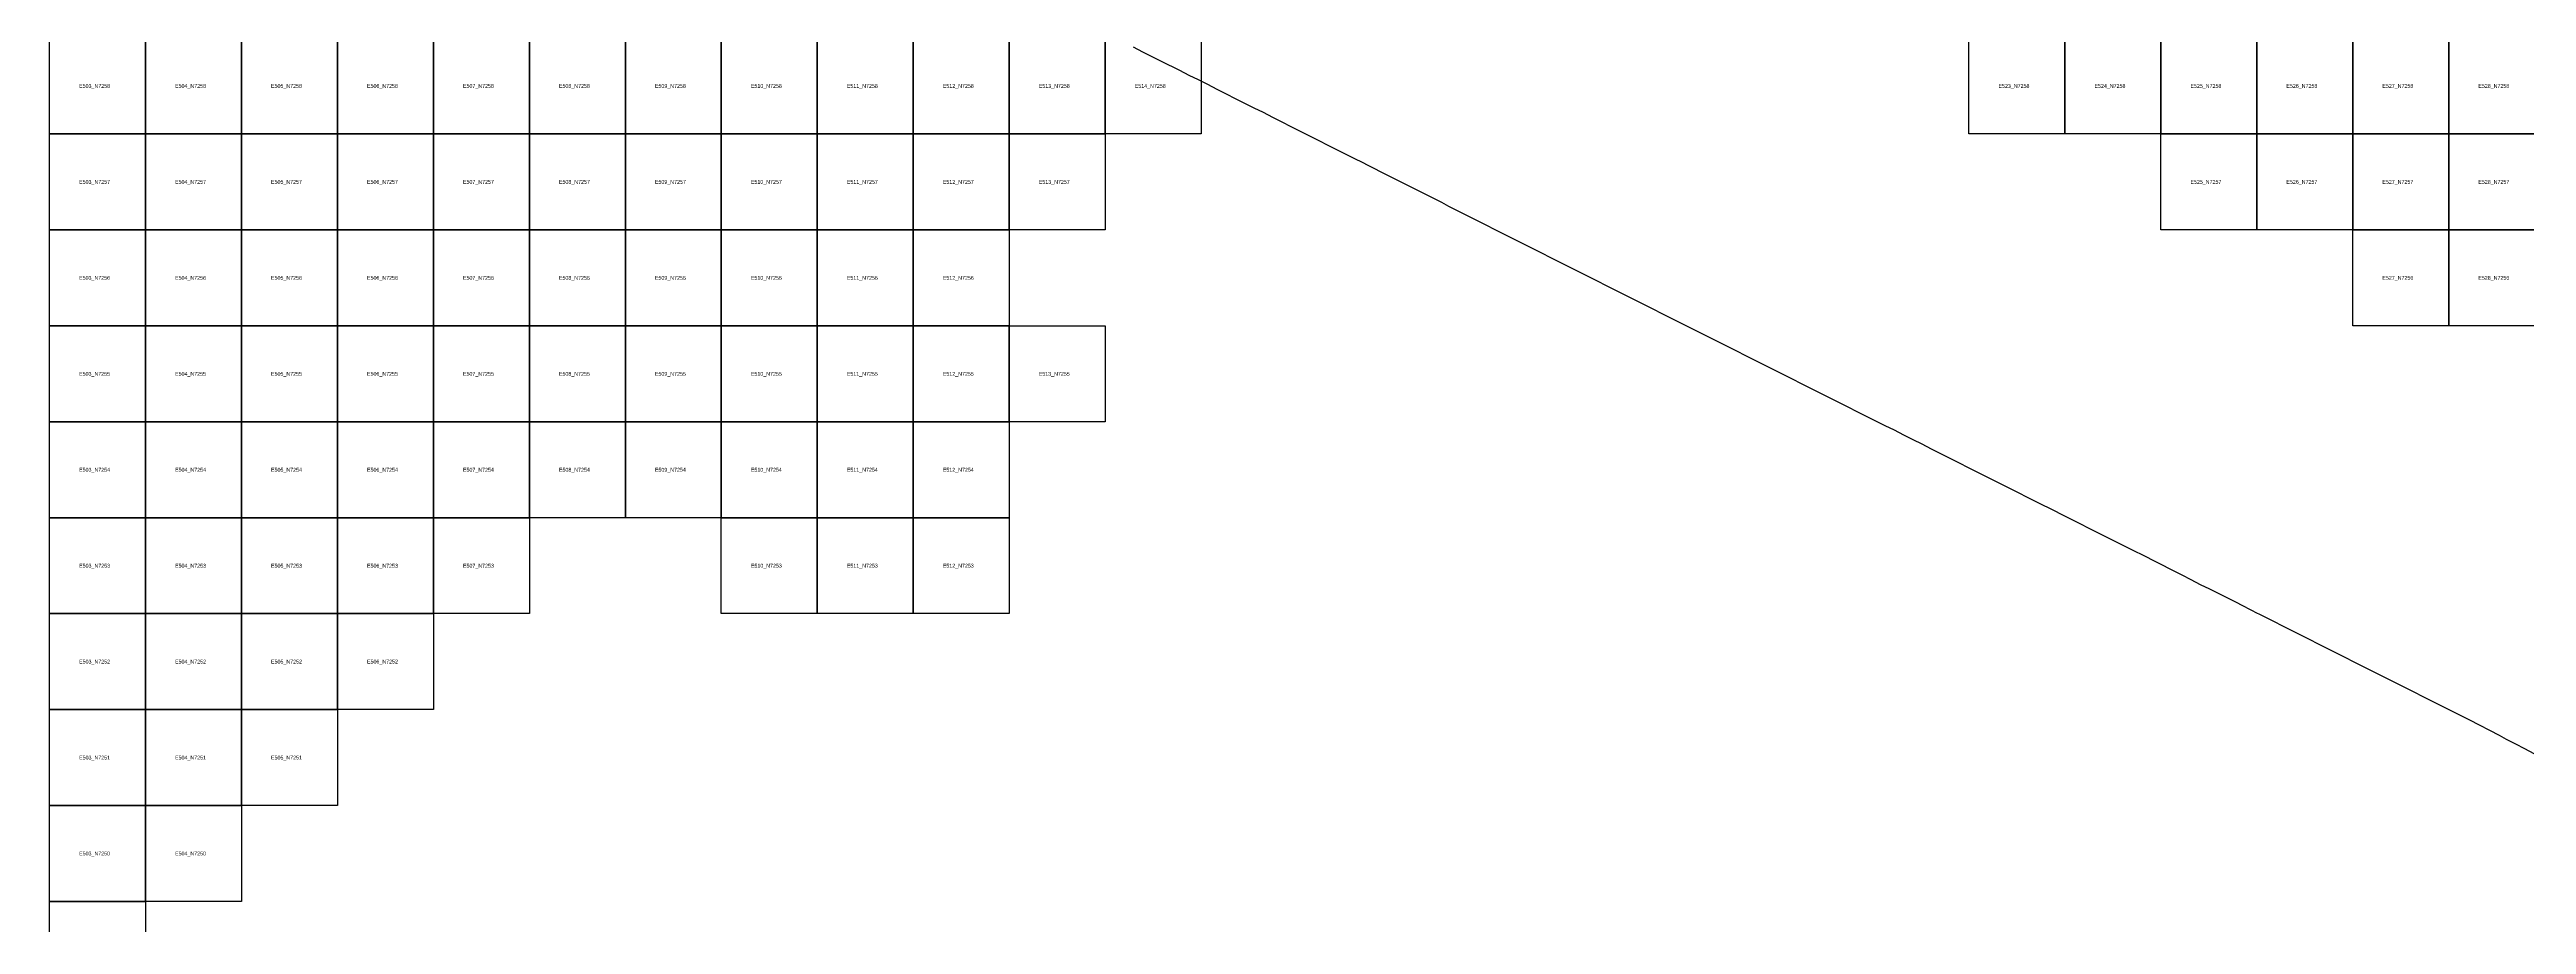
# Model space of a CAD drawing. Extents: x 325010 to 598009, y 7217000 to 7546188.
# Drawn here: x 503000 to 528809, y 7249760 to 7258880 of the extents above; entities that cross this region are included whole.
import ezdxf

# ---------------------------------------------------------------- set-up
doc = ezdxf.new("R2010")
doc.units = 0
doc.layers.add('B', color=7, linetype='Continuous')
doc.layers.add('Limpopo_1', color=7, linetype='Continuous')

msp = doc.modelspace()

# ---------------------------------------------------------------- linework, layer by layer
for points in [[(503000, 7258000), (503000, 7259000), (504000, 7259000), (504000, 7258000)], [(503000, 7257000), (503000, 7258000), (504000, 7258000), (504000, 7257000)], [(503000, 7256000), (503000, 7257000), (504000, 7257000), (504000, 7256000)], [(503000, 7255000), (503000, 7256000), (504000, 7256000), (504000, 7255000)], [(503000, 7254000), (503000, 7255000), (504000, 7255000), (504000, 7254000)], [(503000, 7253000), (503000, 7254000), (504000, 7254000), (504000, 7253000)], [(503000, 7252000), (503000, 7253000), (504000, 7253000), (504000, 7252000)], [(503000, 7251000), (503000, 7252000), (504000, 7252000), (504000, 7251000)], [(503000, 7250000), (503000, 7251000), (504000, 7251000), (504000, 7250000)], [(503000, 7249000), (503000, 7250000), (504000, 7250000), (504000, 7249000)]]:
    msp.add_lwpolyline(points, close=True)
at = {"layer": 'B'}
msp.add_lwpolyline([(528890, 7251540), (528794, 7251590), (528697, 7251639), (528601, 7251689), (528527, 7251729), (528218, 7251890), (527154, 7252425), (526037, 7252988), (525994, 7253010), (525955, 7253030), (525832, 7253092), (525801, 7253108), (525704, 7253157), (525607, 7253205), (525511, 7253254), (525414, 7253302), (525317, 7253351), (525221, 7253400), (525138, 7253443), (524797, 7253615), (524738, 7253644), (524641, 7253693), (524544, 7253742), (524448, 7253791), (524351, 7253839), (524254, 7253888), (524158, 7253937), (524061, 7253986), (523964, 7254034), (523891, 7254071), (523837, 7254098), (523771, 7254131), (523721, 7254156), (523611, 7254211), (523577, 7254228), (523552, 7254241), (523384, 7254325), (523287, 7254374), (523190, 7254423), (523094, 7254472), (522997, 7254521), (522901, 7254569), (522804, 7254618), (522707, 7254667), (522611, 7254716), (522514, 7254765), (522418, 7254813), (522321, 7254862), (522224, 7254911), (522127, 7254959), (522030, 7255008), (521934, 7255056), (521837, 7255105), (521740, 7255153), (521643, 7255202), (521547, 7255251), (521450, 7255299), (521353, 7255348), (521256, 7255396), (521160, 7255445), (521063, 7255493), (520966, 7255542), (520870, 7255591), (520773, 7255640), (520677, 7255689), (520580, 7255737), (520483, 7255785), (520386, 7255833), (520289, 7255882), (520192, 7255930), (520095, 7255978), (519418, 7256318), (519321, 7256367), (519225, 7256416), (519128, 7256465), (519031, 7256514), (518935, 7256562), (518741, 7256660), (518645, 7256708), (518548, 7256757), (518451, 7256806), (518355, 7256855), (518258, 7256903), (518162, 7256952), (518065, 7257001), (517968, 7257050), (517872, 7257099), (517775, 7257148), (517678, 7257196), (517582, 7257245), (517506, 7257284), (516867, 7257607), (516809, 7257636), (516755, 7257663), (516666, 7257708), (516616, 7257733), (516519, 7257782), (516422, 7257830), (516325, 7257879), (516229, 7257928), (516132, 7257977), (516036, 7258026), (515939, 7258075), (515843, 7258124), (515746, 7258173), (515649, 7258222), (515553, 7258270), (515456, 7258319), (515359, 7258367), (515263, 7258416), (515166, 7258465), (515069, 7258514), (514973, 7258563), (514876, 7258611), (514779, 7258660), (514585, 7258756), (514489, 7258805), (514392, 7258854), (514296, 7258903)], dxfattribs=at)
at = {"layer": 'Limpopo_1'}
for points in [[(504000, 7258000), (504000, 7259000), (505000, 7259000), (505000, 7258000)], [(505000, 7258000), (505000, 7259000), (506000, 7259000), (506000, 7258000)], [(506000, 7258000), (506000, 7259000), (507000, 7259000), (507000, 7258000)], [(507000, 7258000), (507000, 7259000), (508000, 7259000), (508000, 7258000)], [(508000, 7258000), (508000, 7259000), (509000, 7259000), (509000, 7258000)], [(509000, 7258000), (509000, 7259000), (510000, 7259000), (510000, 7258000)], [(510000, 7258000), (510000, 7259000), (511000, 7259000), (511000, 7258000)], [(511000, 7258000), (511000, 7259000), (512000, 7259000), (512000, 7258000)], [(512000, 7258000), (512000, 7259000), (513000, 7259000), (513000, 7258000)], [(513000, 7258000), (513000, 7259000), (514000, 7259000), (514000, 7258000)], [(514000, 7258000), (514000, 7259000), (515000, 7259000), (515000, 7258000)], [(523000, 7258000), (523000, 7259000), (524000, 7259000), (524000, 7258000)], [(524000, 7258000), (524000, 7259000), (525000, 7259000), (525000, 7258000)], [(525000, 7258000), (525000, 7259000), (526000, 7259000), (526000, 7258000)], [(526000, 7258000), (526000, 7259000), (527000, 7259000), (527000, 7258000)], [(527000, 7258000), (527000, 7259000), (528000, 7259000), (528000, 7258000)], [(528000, 7258000), (528000, 7259000), (529000, 7259000), (529000, 7258000)], [(504000, 7257000), (504000, 7258000), (505000, 7258000), (505000, 7257000)], [(505000, 7257000), (505000, 7258000), (506000, 7258000), (506000, 7257000)], [(506000, 7257000), (506000, 7258000), (507000, 7258000), (507000, 7257000)], [(507000, 7257000), (507000, 7258000), (508000, 7258000), (508000, 7257000)], [(508000, 7257000), (508000, 7258000), (509000, 7258000), (509000, 7257000)], [(509000, 7257000), (509000, 7258000), (510000, 7258000), (510000, 7257000)], [(510000, 7257000), (510000, 7258000), (511000, 7258000), (511000, 7257000)], [(511000, 7257000), (511000, 7258000), (512000, 7258000), (512000, 7257000)], [(512000, 7257000), (512000, 7258000), (513000, 7258000), (513000, 7257000)], [(513000, 7257000), (513000, 7258000), (514000, 7258000), (514000, 7257000)], [(525000, 7257000), (525000, 7258000), (526000, 7258000), (526000, 7257000)], [(526000, 7257000), (526000, 7258000), (527000, 7258000), (527000, 7257000)], [(527000, 7257000), (527000, 7258000), (528000, 7258000), (528000, 7257000)], [(528000, 7257000), (528000, 7258000), (529000, 7258000), (529000, 7257000)], [(504000, 7256000), (504000, 7257000), (505000, 7257000), (505000, 7256000)], [(505000, 7256000), (505000, 7257000), (506000, 7257000), (506000, 7256000)], [(506000, 7256000), (506000, 7257000), (507000, 7257000), (507000, 7256000)], [(507000, 7256000), (507000, 7257000), (508000, 7257000), (508000, 7256000)], [(508000, 7256000), (508000, 7257000), (509000, 7257000), (509000, 7256000)], [(509000, 7256000), (509000, 7257000), (510000, 7257000), (510000, 7256000)], [(510000, 7256000), (510000, 7257000), (511000, 7257000), (511000, 7256000)], [(511000, 7256000), (511000, 7257000), (512000, 7257000), (512000, 7256000)], [(512000, 7256000), (512000, 7257000), (513000, 7257000), (513000, 7256000)], [(527000, 7256000), (527000, 7257000), (528000, 7257000), (528000, 7256000)], [(528000, 7256000), (528000, 7257000), (529000, 7257000), (529000, 7256000)], [(504000, 7255000), (504000, 7256000), (505000, 7256000), (505000, 7255000)], [(505000, 7255000), (505000, 7256000), (506000, 7256000), (506000, 7255000)], [(506000, 7255000), (506000, 7256000), (507000, 7256000), (507000, 7255000)], [(507000, 7255000), (507000, 7256000), (508000, 7256000), (508000, 7255000)], [(508000, 7255000), (508000, 7256000), (509000, 7256000), (509000, 7255000)], [(509000, 7255000), (509000, 7256000), (510000, 7256000), (510000, 7255000)], [(510000, 7255000), (510000, 7256000), (511000, 7256000), (511000, 7255000)], [(511000, 7255000), (511000, 7256000), (512000, 7256000), (512000, 7255000)], [(512000, 7255000), (512000, 7256000), (513000, 7256000), (513000, 7255000)], [(513000, 7255000), (513000, 7256000), (514000, 7256000), (514000, 7255000)], [(504000, 7254000), (504000, 7255000), (505000, 7255000), (505000, 7254000)], [(505000, 7254000), (505000, 7255000), (506000, 7255000), (506000, 7254000)], [(506000, 7254000), (506000, 7255000), (507000, 7255000), (507000, 7254000)], [(507000, 7254000), (507000, 7255000), (508000, 7255000), (508000, 7254000)], [(508000, 7254000), (508000, 7255000), (509000, 7255000), (509000, 7254000)], [(509000, 7254000), (509000, 7255000), (510000, 7255000), (510000, 7254000)], [(510000, 7254000), (510000, 7255000), (511000, 7255000), (511000, 7254000)], [(511000, 7254000), (511000, 7255000), (512000, 7255000), (512000, 7254000)], [(512000, 7254000), (512000, 7255000), (513000, 7255000), (513000, 7254000)], [(504000, 7253000), (504000, 7254000), (505000, 7254000), (505000, 7253000)], [(505000, 7253000), (505000, 7254000), (506000, 7254000), (506000, 7253000)], [(506000, 7253000), (506000, 7254000), (507000, 7254000), (507000, 7253000)], [(507000, 7253000), (507000, 7254000), (508000, 7254000), (508000, 7253000)], [(510000, 7253000), (510000, 7254000), (511000, 7254000), (511000, 7253000)], [(511000, 7253000), (511000, 7254000), (512000, 7254000), (512000, 7253000)], [(512000, 7253000), (512000, 7254000), (513000, 7254000), (513000, 7253000)], [(504000, 7252000), (504000, 7253000), (505000, 7253000), (505000, 7252000)], [(505000, 7252000), (505000, 7253000), (506000, 7253000), (506000, 7252000)], [(506000, 7252000), (506000, 7253000), (507000, 7253000), (507000, 7252000)], [(504000, 7251000), (504000, 7252000), (505000, 7252000), (505000, 7251000)], [(505000, 7251000), (505000, 7252000), (506000, 7252000), (506000, 7251000)], [(504000, 7250000), (504000, 7251000), (505000, 7251000), (505000, 7250000)]]:
    msp.add_lwpolyline(points, close=True, dxfattribs=at)

# ---------------------------------------------------------------- texts
for s, p in [('E503_N7258', (503308, 7258480)), ('E503_N7257', (503308, 7257480)), ('E503_N7256', (503308, 7256480)), ('E503_N7255', (503308, 7255480)), ('E503_N7254', (503308, 7254480)), ('E503_N7253', (503308, 7253480)), ('E503_N7252', (503308, 7252480)), ('E503_N7251', (503308, 7251480)), ('E503_N7250', (503308, 7250480))]:
    msp.add_text(s, height=40).set_placement(p)
for s, p in [('E504_N7258', (504308, 7258480)), ('E505_N7258', (505308, 7258480)), ('E506_N7258', (506308, 7258480)), ('E507_N7258', (507308, 7258480)), ('E508_N7258', (508308, 7258480)), ('E509_N7258', (509308, 7258480)), ('E510_N7258', (510308, 7258480)), ('E511_N7258', (511308, 7258480)), ('E512_N7258', (512308, 7258480)), ('E513_N7258', (513308, 7258480)), ('E514_N7258', (514308, 7258480)), ('E523_N7258', (523308, 7258480)), ('E524_N7258', (524308, 7258480)), ('E525_N7258', (525308, 7258480)), ('E526_N7258', (526308, 7258480)), ('E527_N7258', (527308, 7258480)), ('E528_N7258', (528308, 7258480)), ('E504_N7257', (504308, 7257480)), ('E505_N7257', (505308, 7257480)), ('E506_N7257', (506308, 7257480)), ('E507_N7257', (507308, 7257480)), ('E508_N7257', (508308, 7257480)), ('E509_N7257', (509308, 7257480)), ('E510_N7257', (510308, 7257480)), ('E511_N7257', (511308, 7257480)), ('E512_N7257', (512308, 7257480)), ('E513_N7257', (513308, 7257480)), ('E525_N7257', (525308, 7257480)), ('E526_N7257', (526308, 7257480)), ('E527_N7257', (527308, 7257480)), ('E528_N7257', (528308, 7257480)), ('E504_N7256', (504308, 7256480)), ('E505_N7256', (505308, 7256480)), ('E506_N7256', (506308, 7256480)), ('E507_N7256', (507308, 7256480)), ('E508_N7256', (508308, 7256480)), ('E509_N7256', (509308, 7256480)), ('E510_N7256', (510308, 7256480)), ('E511_N7256', (511308, 7256480)), ('E512_N7256', (512308, 7256480)), ('E527_N7256', (527308, 7256480)), ('E528_N7256', (528308, 7256480)), ('E504_N7255', (504308, 7255480)), ('E505_N7255', (505308, 7255480)), ('E506_N7255', (506308, 7255480)), ('E507_N7255', (507308, 7255480)), ('E508_N7255', (508308, 7255480)), ('E509_N7255', (509308, 7255480)), ('E510_N7255', (510308, 7255480)), ('E511_N7255', (511308, 7255480)), ('E512_N7255', (512308, 7255480)), ('E513_N7255', (513308, 7255480)), ('E504_N7254', (504308, 7254480)), ('E505_N7254', (505308, 7254480)), ('E506_N7254', (506308, 7254480)), ('E507_N7254', (507308, 7254480)), ('E508_N7254', (508308, 7254480)), ('E509_N7254', (509308, 7254480)), ('E510_N7254', (510308, 7254480)), ('E511_N7254', (511308, 7254480)), ('E512_N7254', (512308, 7254480)), ('E504_N7253', (504308, 7253480)), ('E505_N7253', (505308, 7253480)), ('E506_N7253', (506308, 7253480)), ('E507_N7253', (507308, 7253480)), ('E510_N7253', (510308, 7253480)), ('E511_N7253', (511308, 7253480)), ('E512_N7253', (512308, 7253480)), ('E504_N7252', (504308, 7252480)), ('E505_N7252', (505308, 7252480)), ('E506_N7252', (506308, 7252480)), ('E504_N7251', (504308, 7251480)), ('E505_N7251', (505308, 7251480)), ('E504_N7250', (504308, 7250480))]:
    msp.add_text(s, height=40, dxfattribs=at).set_placement(p)

doc.saveas('drawing.dxf')
